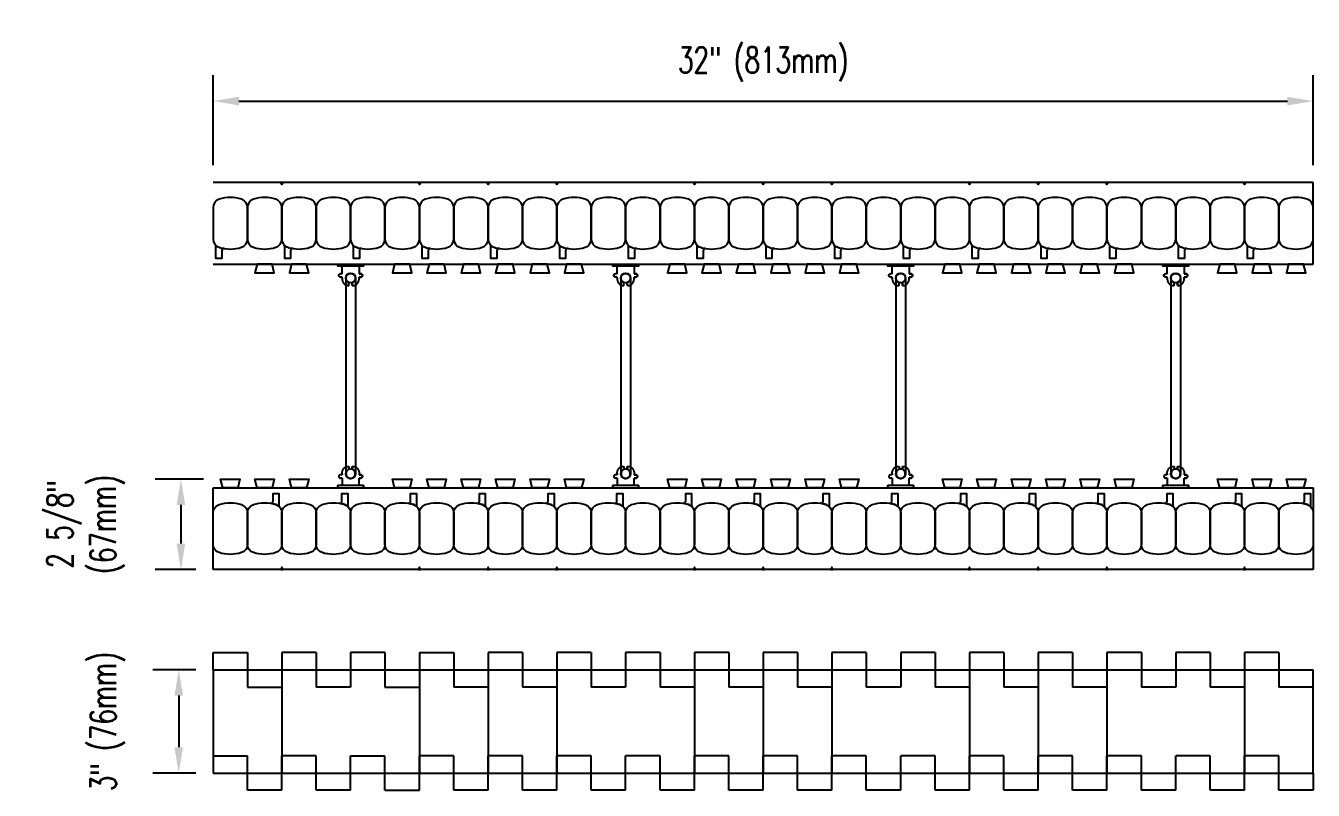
# Model space of a CAD drawing. Header units: inches. Extents: x 136.7 to 174.1, y 369.8 to 430.6.
# Drawn here: x 136.69 to 174.13, y 408.41 to 430.63 of the extents above; entities that cross this region are included whole.
import ezdxf

# ---------------------------------------------------------------- set-up
doc = ezdxf.new("R2010")
doc.units = ezdxf.units.IN
doc.header["$MEASUREMENT"] = 0
for name, color, linetype in [('line25', 2, 'Continuous'), ('LINE50', 5, 'Continuous'), ('LINE9', 9, 'Continuous'), ('TEXT', 4, 'Continuous')]:
    doc.layers.add(name, color=color, linetype=linetype)
doc.styles.add('DIM', font='romans.shx', dxfattribs={"width": 0.7})
doc.dimstyles.new('ext_8', dxfattribs={"dimscale": 8, "dimtxt": 0.09375, "dimasz": 0.09375, "dimexe": 0.09375, "dimexo": 0.0625, "dimgap": 0.0625, "dimtad": 1, "dimdec": 1, "dimzin": 3, "dimdsep": 46, "dimlunit": 4, "dimtxsty": 'DIM', "dimcen": 0.09, "dimdle": 0.09375, "dimclrt": 4, "dimadec": 0, "dimazin": 0, "dimtfac": 1, "dimtdec": 1, "dimtmove": 2, "dimatfit": 3, "dimfxl": 0, "dimfrac": 2, "dimtolj": 1, "dimtzin": 0, "dimarcsym": 0})

# ---------------------------------------------------------------- blocks, each defined once
blk = doc.blocks.new('*D17')
at = {"layer": 'Defpoints', "color": 0}
for p in [(142.135, 411.91), (141.136, 408.91), (142.135, 408.91)]:
    blk.add_point(p, dxfattribs=at)
at = {"layer": 'TEXT', "color": 0, "lineweight": -2}
for p, q in [((141.635, 411.91), (140.386, 411.91)), ((141.136, 411.16), (141.136, 409.66)), ((141.635, 408.91), (140.386, 408.91))]:
    blk.add_line(p, q, dxfattribs=at)
at = {"layer": 'TEXT', "color": 0}
for points in [[(141.011, 411.16), (141.261, 411.16), (141.136, 411.91)], [(141.011, 409.66), (141.261, 409.66), (141.136, 408.91)]]:
    blk.add_solid(points, dxfattribs=at)
at = {"layer": 'TEXT', "color": 4, "insert": (139.065, 410.41), "char_height": 0.75, "attachment_point": 5, "rotation": 90, "style": 'DIM'}
blk.add_mtext('\\A1;3" (76mm)', dxfattribs=at)
blk = doc.blocks.new('*D18')
at = {"layer": 'Defpoints', "color": 0}
for p in [(142.354, 417.453), (141.199, 414.828), (142.135, 414.828)]:
    blk.add_point(p, dxfattribs=at)
at = {"layer": 'TEXT', "color": 0, "lineweight": -2}
for p, q in [((141.854, 417.453), (140.449, 417.453)), ((141.199, 416.703), (141.199, 415.578)), ((141.635, 414.828), (140.449, 414.828))]:
    blk.add_line(p, q, dxfattribs=at)
at = {"layer": 'TEXT', "color": 0}
for points in [[(141.074, 416.703), (141.324, 416.703), (141.199, 417.453)], [(141.074, 415.578), (141.324, 415.578), (141.199, 414.828)]]:
    blk.add_solid(points, dxfattribs=at)
at = {"layer": 'TEXT', "color": 4, "insert": (138.431, 416.14), "char_height": 0.75, "attachment_point": 5, "rotation": 90, "style": 'DIM'}
blk.add_mtext('\\A1;2 5/8"\\P(67mm)', dxfattribs=at)
blk = doc.blocks.new('*D19')
at = {"layer": 'Defpoints', "color": 0}
for p in [(174.135, 428.442), (142.135, 426.078), (174.135, 426.078)]:
    blk.add_point(p, dxfattribs=at)
at = {"layer": 'TEXT', "color": 0, "lineweight": -2}
for p, q in [((142.135, 426.578), (142.135, 429.192)), ((174.135, 426.578), (174.135, 429.192)), ((142.885, 428.442), (173.385, 428.442))]:
    blk.add_line(p, q, dxfattribs=at)
at = {"layer": 'TEXT', "color": 0}
for points in [[(142.885, 428.567), (142.885, 428.317), (142.135, 428.442)], [(173.385, 428.567), (173.385, 428.317), (174.135, 428.442)]]:
    blk.add_solid(points, dxfattribs=at)
at = {"layer": 'TEXT', "color": 4, "insert": (158.135, 429.513), "char_height": 0.75, "attachment_point": 5, "style": 'DIM'}
blk.add_mtext('\\A1;32" (813mm)', dxfattribs=at)
blk = doc.blocks.new('Connector')
blk.add_point((0.271, 0))
at = {"layer": 'LINE9'}
for p, q in [((0, 0.375), (0, -0.375)), ((0.062, -0.375), (0.062, 0.375)), ((0.281, 0.25), (0.062, 0.25))]:
    blk.add_line(p, q, dxfattribs=at)
for points, weights in [([(0.007, 0.375), (0.004, 0.375), (0, 0.375)], [1, 0.972587069138, 0.950305488115]), ([(0.327, 0.343), (0.308, 0.343), (0.281, 0.317), (0.281, 0.297)], [1, 0.85355339, 0.85355339, 1]), ([(0.328, 0.343), (0.327, 0.343), (0.327, 0.343)], [1, 0.70710678, 1]), ([(0.375, 0.297), (0.375, 0.317), (0.348, 0.343), (0.329, 0.343)], [1, 0.85355339, 0.85355339, 1]), ([(0.406, 0.25), (0.546, 0.25), (0.619, 0.131)], [0.958404415409, 0.794674173519, 0.864651571113]), ([(0.619, 0.052), (0.612, 0.049), (0.604, 0.049)], [0.83615024178, 0.892081430621, 1]), ([(0.281, -0.297), (0.281, -0.317), (0.308, -0.343), (0.327, -0.343)], [1, 0.85355339, 0.85355339, 1]), ([(0.327, -0.343), (0.281, -0.343), (0.281, -0.297)], [1, 0.70710678, 1]), ([(0.329, -0.343), (0.348, -0.343), (0.375, -0.317), (0.375, -0.297)], [1, 0.85355339, 0.85355339, 1]), ([(0.375, -0.297), (0.375, -0.343), (0.329, -0.343)], [1, 0.70710678, 1]), ([(0.619, -0.131), (0.546, -0.25), (0.406, -0.25)], [0.864651574428, 0.794674169686, 0.958404415195]), ([(0.604, -0.049), (0.612, -0.049), (0.619, -0.052)], [1, 0.89208144177, 0.836150253337]), ([(0, -0.375), (0.004, -0.375), (0.007, -0.375)], [0.950305488115, 0.972587069138, 1])]:
    blk.add_rational_spline(points, weights, degree=2, dxfattribs=at)
for points, degree in [([(0, 0.375), (0.002, 0.375), (0.005, 0.375), (0.007, 0.375)], 3), ([(0.007, 0.375), (0.021, 0.375), (0.051, 0.375), (0.062, 0.375), (0.062, 0.375)], 3), ([(0.281, 0.25), (0.281, 0.297)], 1), ([(0.327, 0.343), (0.327, 0.343), (0.328, 0.343), (0.328, 0.343)], 3), ([(0.328, 0.343), (0.329, 0.343), (0.329, 0.343), (0.329, 0.343)], 3), ([(0.375, 0.25), (0.375, 0.297)], 1), ([(0.406, 0.25), (0.375, 0.25)], 1), ([(0.406, 0.25), (0.406, 0.25)], 1), ([(0.406, 0.25), (0.406, 0.25)], 1), ([(0.406, 0.25), (0.406, 0.25)], 1), ([(0.406, 0.25), (0.406, 0.25)], 1), ([(0.406, 0.25), (0.406, 0.25)], 1), ([(0.406, 0.25), (0.406, 0.25)], 1), ([(0.406, 0.25), (0.406, 0.25)], 1), ([(0.406, 0.25), (0.406, 0.25)], 1), ([(0.406, 0.25), (0.406, 0.25)], 1), ([(0.406, 0.25), (0.406, 0.25)], 1), ([(0.406, 0.25), (0.406, 0.25)], 1), ([(0.406, 0.25), (0.406, 0.25)], 1), ([(0.406, 0.25), (0.406, 0.25)], 1), ([(0.406, 0.25), (0.406, 0.25)], 1), ([(0.406, 0.25), (0.406, 0.25)], 1), ([(0.406, 0.25), (0.406, 0.25)], 1), ([(0.406, 0.25), (0.406, 0.25)], 1), ([(0.406, 0.25), (0.406, 0.25)], 1), ([(0.406, 0.25), (0.406, 0.25)], 1), ([(0.406, 0.25), (0.406, 0.25)], 1), ([(0.406, 0.25), (0.406, 0.25)], 1), ([(0.406, 0.25), (0.406, 0.25)], 1), ([(0.406, 0.25), (0.406, 0.25)], 1), ([(0.406, 0.25), (0.406, 0.25)], 1), ([(0.604, 0.049), (0.532, 0.049)], 1), ([(0.532, 0.049), (0.532, 0.049)], 1), ([(0.532, 0.049), (0.532, 0.049)], 1), ([(0.532, 0.049), (0.532, 0.049)], 1), ([(0.532, 0.049), (0.532, 0.049)], 1), ([(0.532, 0.049), (0.532, 0.049)], 1), ([(0.532, 0.049), (0.532, 0.049)], 1), ([(0.532, 0.049), (0.532, 0.049)], 1), ([(0.532, 0.049), (0.532, 0.049)], 1), ([(0.532, 0.049), (0.532, 0.049)], 1), ([(0.532, 0.049), (0.532, 0.049)], 1), ([(0.604, 0.049), (0.609, 0.049), (0.614, 0.05), (0.619, 0.052)], 3), ([(0.604, 0.049), (0.604, 0.049)], 1), ([(0.604, 0.049), (0.604, 0.049)], 1), ([(0.604, 0.049), (0.604, 0.049)], 1), ([(0.604, 0.049), (0.604, 0.049)], 1), ([(0.619, 0.131), (0.619, 0.052)], 1), ([(0.619, 0.131), (0.619, 0.131)], 1), ([(0.619, 0.131), (0.619, 0.131)], 1), ([(0.619, 0.131), (0.619, 0.131)], 1), ([(0.619, 0.131), (0.619, 0.131)], 1), ([(0.062, -0.25), (0.281, -0.25)], 1), ([(0.281, -0.297), (0.281, -0.25)], 1), ([(0.281, -0.25), (0.281, -0.297)], 1), ([(0.328, -0.343), (0.328, -0.343), (0.327, -0.343), (0.327, -0.343)], 3), ([(0.329, -0.343), (0.329, -0.343), (0.329, -0.343), (0.328, -0.343)], 3), ([(0.375, -0.25), (0.375, -0.297)], 1), ([(0.375, -0.297), (0.375, -0.25)], 1), ([(0.406, -0.25), (0.375, -0.25)], 1), ([(0.406, -0.25), (0.406, -0.25)], 1), ([(0.406, -0.25), (0.406, -0.25)], 1), ([(0.406, -0.25), (0.406, -0.25)], 1), ([(0.406, -0.25), (0.406, -0.25)], 1), ([(0.406, -0.25), (0.406, -0.25)], 1), ([(0.406, -0.25), (0.406, -0.25)], 1), ([(0.406, -0.25), (0.406, -0.25)], 1), ([(0.406, -0.25), (0.406, -0.25)], 1), ([(0.406, -0.25), (0.406, -0.25)], 1), ([(0.406, -0.25), (0.406, -0.25)], 1), ([(0.406, -0.25), (0.406, -0.25)], 1), ([(0.532, -0.049), (0.604, -0.049)], 1), ([(0.604, -0.049), (0.58, -0.049), (0.556, -0.049), (0.532, -0.049)], 3), ([(0.532, -0.049), (0.532, -0.049)], 1), ([(0.532, -0.049), (0.532, -0.049)], 1), ([(0.532, -0.049), (0.532, -0.049)], 1), ([(0.532, -0.049), (0.532, -0.049)], 1), ([(0.619, -0.052), (0.614, -0.05), (0.609, -0.049), (0.604, -0.049)], 3), ([(0.604, -0.049), (0.604, -0.049)], 1), ([(0.604, -0.049), (0.604, -0.049)], 1), ([(0.604, -0.049), (0.604, -0.049)], 1), ([(0.604, -0.049), (0.604, -0.049)], 1), ([(0.604, -0.049), (0.604, -0.049)], 1), ([(0.604, -0.049), (0.604, -0.049)], 1), ([(0.604, -0.049), (0.604, -0.049)], 1), ([(0.604, -0.049), (0.604, -0.049)], 1), ([(0.619, -0.052), (0.619, -0.131)], 1), ([(0.619, -0.131), (0.619, -0.131)], 1), ([(0.619, -0.131), (0.619, -0.131)], 1), ([(0.619, -0.131), (0.619, -0.131)], 1), ([(0.619, -0.131), (0.619, -0.131)], 1), ([(0.007, -0.375), (0.005, -0.375), (0.002, -0.375), (0, -0.375)], 3), ([(0.062, -0.375), (0.062, -0.375), (0.051, -0.375), (0.021, -0.375), (0.007, -0.375)], 3)]:
    blk.add_open_spline(points, degree=degree, dxfattribs=at)
for points, weights, knots in [([(0.062, 0.375), (0.062, 0.375), (0.046, 0.375), (0.03, 0.375), (0.007, 0.375)], [0.868718858569, 0.861102746415, 1, 0.861102734288, 0.868718859898], [0, 0, 0, 0.5, 0.5, 1, 1, 1]), ([(0.532, 0.049), (0.472, 0.203), (0.333, 0.113), (0.157, 0), (0.333, -0.113), (0.472, -0.203), (0.532, -0.049)], [0.899508922286, 0.599718215298, 1, 0.54226024, 1, 0.599718224335, 0.899508908749], [0, 0, 0, 0.318112, 0.318112, 0.681888, 0.681888, 1, 1, 1]), ([(0.007, -0.375), (0.03, -0.375), (0.046, -0.375), (0.062, -0.375), (0.062, -0.375)], [0.868718859319, 0.861102739573, 1, 0.861102742958, 0.868718858948], [0, 0, 0, 0.5, 0.5, 1, 1, 1])]:
    blk.add_rational_spline(points, weights, degree=2, knots=knots, dxfattribs=at)
blk = doc.blocks.new('WEB_CENTRE_TOP')
for p, q in [((-0.141, 5.688), (-0.141, 0)), ((0.141, 5.688), (0.141, 0))]:
    blk.add_line(p, q)
for centre in [(0, 5.688), (0, 0)]:
    blk.add_circle(centre, 0.141)

msp = doc.modelspace()

# ---------------------------------------------------------------- linework, layer by layer
at = {"layer": 'line25'}
for p, q in [((142.135, 423.703), (174.135, 423.703)), ((142.135, 417.203), (174.135, 417.203)), ((144.135, 411.91), (144.135, 408.91)), ((148.135, 411.91), (148.135, 408.91)), ((150.135, 411.91), (150.135, 408.91)), ((152.135, 411.91), (152.135, 408.91)), ((156.135, 411.91), (156.135, 408.91)), ((158.135, 411.91), (158.135, 408.91)), ((160.135, 411.91), (160.135, 408.91)), ((164.135, 411.91), (164.135, 408.91)), ((166.135, 411.91), (166.135, 408.91)), ((168.135, 411.91), (168.135, 408.91)), ((172.135, 411.91), (172.135, 408.91))]:
    msp.add_line(p, q, dxfattribs=at)
for points in [[(143.416, 423.703), (143.354, 423.453), (143.916, 423.453), (143.854, 423.703)], [(144.416, 423.703), (144.354, 423.453), (144.916, 423.453), (144.854, 423.703)], [(147.416, 423.703), (147.354, 423.453), (147.916, 423.453), (147.854, 423.703)], [(148.416, 423.703), (148.354, 423.453), (148.916, 423.453), (148.854, 423.703)], [(149.416, 423.703), (149.354, 423.453), (149.916, 423.453), (149.854, 423.703)], [(150.416, 423.703), (150.354, 423.453), (150.916, 423.453), (150.854, 423.703)], [(151.416, 423.703), (151.354, 423.453), (151.916, 423.453), (151.854, 423.703)], [(152.416, 423.703), (152.354, 423.453), (152.916, 423.453), (152.854, 423.703)], [(155.416, 423.703), (155.354, 423.453), (155.916, 423.453), (155.854, 423.703)], [(156.416, 423.703), (156.354, 423.453), (156.916, 423.453), (156.854, 423.703)], [(157.416, 423.703), (157.354, 423.453), (157.916, 423.453), (157.854, 423.703)], [(158.416, 423.703), (158.354, 423.453), (158.916, 423.453), (158.854, 423.703)], [(159.416, 423.703), (159.354, 423.453), (159.916, 423.453), (159.854, 423.703)], [(160.416, 423.703), (160.354, 423.453), (160.916, 423.453), (160.854, 423.703)], [(163.416, 423.703), (163.354, 423.453), (163.916, 423.453), (163.854, 423.703)], [(164.416, 423.703), (164.354, 423.453), (164.916, 423.453), (164.854, 423.703)], [(165.416, 423.703), (165.354, 423.453), (165.916, 423.453), (165.854, 423.703)], [(166.416, 423.703), (166.354, 423.453), (166.916, 423.453), (166.854, 423.703)], [(167.416, 423.703), (167.354, 423.453), (167.916, 423.453), (167.854, 423.703)], [(168.416, 423.703), (168.354, 423.453), (168.916, 423.453), (168.854, 423.703)], [(171.416, 423.703), (171.354, 423.453), (171.916, 423.453), (171.854, 423.703)], [(172.416, 423.703), (172.354, 423.453), (172.916, 423.453), (172.854, 423.703)], [(173.416, 423.703), (173.354, 423.453), (173.916, 423.453), (173.854, 423.703)], [(142.416, 417.203), (142.354, 417.453), (142.916, 417.453), (142.854, 417.203)], [(143.416, 417.203), (143.354, 417.453), (143.916, 417.453), (143.854, 417.203)], [(144.416, 417.203), (144.354, 417.453), (144.916, 417.453), (144.854, 417.203)], [(147.416, 417.203), (147.354, 417.453), (147.916, 417.453), (147.854, 417.203)], [(148.416, 417.203), (148.354, 417.453), (148.916, 417.453), (148.854, 417.203)], [(149.416, 417.203), (149.354, 417.453), (149.916, 417.453), (149.854, 417.203)], [(150.416, 417.203), (150.354, 417.453), (150.916, 417.453), (150.854, 417.203)], [(151.416, 417.203), (151.354, 417.453), (151.916, 417.453), (151.854, 417.203)], [(152.416, 417.203), (152.354, 417.453), (152.916, 417.453), (152.854, 417.203)], [(155.416, 417.203), (155.354, 417.453), (155.916, 417.453), (155.854, 417.203)], [(156.416, 417.203), (156.354, 417.453), (156.916, 417.453), (156.854, 417.203)], [(157.416, 417.203), (157.354, 417.453), (157.916, 417.453), (157.854, 417.203)], [(158.416, 417.203), (158.354, 417.453), (158.916, 417.453), (158.854, 417.203)], [(159.416, 417.203), (159.354, 417.453), (159.916, 417.453), (159.854, 417.203)], [(160.416, 417.203), (160.354, 417.453), (160.916, 417.453), (160.854, 417.203)], [(163.416, 417.203), (163.354, 417.453), (163.916, 417.453), (163.854, 417.203)], [(164.416, 417.203), (164.354, 417.453), (164.916, 417.453), (164.854, 417.203)], [(165.416, 417.203), (165.354, 417.453), (165.916, 417.453), (165.854, 417.203)], [(166.416, 417.203), (166.354, 417.453), (166.916, 417.453), (166.854, 417.203)], [(167.416, 417.203), (167.354, 417.453), (167.916, 417.453), (167.854, 417.203)], [(168.416, 417.203), (168.354, 417.453), (168.916, 417.453), (168.854, 417.203)], [(171.416, 417.203), (171.354, 417.453), (171.916, 417.453), (171.854, 417.203)], [(172.416, 417.203), (172.354, 417.453), (172.916, 417.453), (172.854, 417.203)], [(173.416, 417.203), (173.354, 417.453), (173.916, 417.453), (173.854, 417.203)]]:
    msp.add_lwpolyline(points, close=True, dxfattribs=at)
at = {"layer": 'LINE50'}
for p, q in [((174.135, 426.078), (142.135, 426.078)), ((174.135, 423.703), (174.135, 426.078)), ((142.135, 414.828), (142.135, 417.203)), ((174.135, 417.203), (174.135, 414.828)), ((174.135, 414.828), (142.135, 414.828)), ((142.135, 411.91), (142.135, 408.91)), ((142.135, 411.91), (174.135, 411.91)), ((174.135, 408.91), (174.135, 411.91)), ((142.135, 408.91), (174.135, 408.91))]:
    msp.add_line(p, q, dxfattribs=at)
at = {"layer": 'LINE9'}
for p, q in [((142.135, 411.91), (142.135, 412.41)), ((142.135, 412.41), (143.135, 412.41)), ((143.135, 412.41), (143.135, 411.41)), ((145.135, 412.41), (144.135, 412.41)), ((144.135, 412.41), (144.135, 411.41)), ((145.135, 412.41), (145.135, 411.41)), ((147.135, 412.41), (146.135, 412.41)), ((146.135, 412.41), (146.135, 411.41)), ((147.135, 412.41), (147.135, 411.41)), ((148.135, 412.41), (149.135, 412.41)), ((148.135, 412.41), (148.135, 411.41)), ((149.135, 412.41), (149.135, 411.41)), ((151.135, 412.41), (150.135, 412.41)), ((150.135, 412.41), (150.135, 411.41)), ((151.135, 412.41), (151.135, 411.41)), ((152.135, 412.41), (152.135, 411.41)), ((153.135, 412.41), (152.135, 412.41)), ((153.135, 412.41), (153.135, 411.41)), ((155.135, 412.41), (154.135, 412.41)), ((154.135, 412.41), (154.135, 411.41)), ((155.135, 412.41), (155.135, 411.41)), ((156.135, 412.41), (156.135, 411.41)), ((157.135, 412.41), (156.135, 412.41)), ((157.135, 412.41), (157.135, 411.41)), ((159.135, 412.41), (158.135, 412.41)), ((158.135, 412.41), (158.135, 411.41)), ((159.135, 412.41), (159.135, 411.41)), ((160.135, 412.41), (160.135, 411.41)), ((161.135, 412.41), (160.135, 412.41)), ((161.135, 412.41), (161.135, 411.41)), ((163.135, 412.41), (162.135, 412.41)), ((162.135, 412.41), (162.135, 411.41)), ((163.135, 412.41), (163.135, 411.41)), ((165.135, 412.41), (164.135, 412.41)), ((164.135, 412.41), (164.135, 411.41)), ((165.135, 412.41), (165.135, 411.41)), ((167.135, 412.41), (166.135, 412.41)), ((166.135, 412.41), (166.135, 411.41)), ((167.135, 412.41), (167.135, 411.41)), ((169.135, 412.41), (168.135, 412.41)), ((168.135, 412.41), (168.135, 411.41)), ((169.135, 412.41), (169.135, 411.41)), ((170.135, 412.41), (170.135, 411.41)), ((171.135, 412.41), (170.135, 412.41)), ((171.135, 412.41), (171.135, 411.41)), ((173.135, 412.41), (172.135, 412.41)), ((172.135, 412.41), (172.135, 411.41)), ((173.135, 412.41), (173.135, 411.41)), ((143.135, 411.41), (144.135, 411.41)), ((146.135, 411.41), (145.135, 411.41)), ((147.135, 411.41), (148.135, 411.41)), ((150.135, 411.41), (149.135, 411.41)), ((152.135, 411.41), (151.135, 411.41)), ((154.135, 411.41), (153.135, 411.41)), ((156.135, 411.41), (155.135, 411.41)), ((158.135, 411.41), (157.135, 411.41)), ((160.135, 411.41), (159.135, 411.41)), ((162.135, 411.41), (161.135, 411.41)), ((164.135, 411.41), (163.135, 411.41)), ((166.135, 411.41), (165.135, 411.41)), ((168.135, 411.41), (167.135, 411.41)), ((170.135, 411.41), (169.135, 411.41)), ((172.135, 411.41), (171.135, 411.41)), ((174.135, 411.41), (173.135, 411.41)), ((142.135, 409.41), (143.135, 409.41)), ((143.135, 408.41), (143.135, 409.41)), ((144.135, 408.41), (144.135, 409.41)), ((145.135, 409.41), (144.135, 409.41)), ((145.135, 408.41), (145.135, 409.41)), ((146.135, 409.41), (147.135, 409.41)), ((146.135, 408.41), (146.135, 409.41)), ((147.135, 408.41), (147.135, 409.41)), ((149.135, 409.41), (148.135, 409.41)), ((148.135, 408.41), (148.135, 409.41)), ((149.135, 408.41), (149.135, 409.41)), ((151.135, 409.41), (150.135, 409.41)), ((150.135, 408.41), (150.135, 409.41)), ((151.135, 408.41), (151.135, 409.41)), ((152.135, 408.41), (152.135, 409.41)), ((153.135, 409.41), (152.135, 409.41)), ((153.135, 408.41), (153.135, 409.41)), ((154.135, 408.41), (154.135, 409.41)), ((155.135, 409.41), (154.135, 409.41)), ((155.135, 408.41), (155.135, 409.41)), ((156.135, 408.41), (156.135, 409.41)), ((157.135, 409.41), (156.135, 409.41)), ((157.135, 408.41), (157.135, 409.41)), ((158.135, 408.41), (158.135, 409.41)), ((159.135, 409.41), (158.135, 409.41)), ((159.135, 408.41), (159.135, 409.41)), ((160.135, 408.41), (160.135, 409.41)), ((161.135, 409.41), (160.135, 409.41)), ((161.135, 408.41), (161.135, 409.41)), ((163.135, 409.41), (162.135, 409.41)), ((162.135, 408.41), (162.135, 409.41)), ((163.135, 408.41), (163.135, 409.41)), ((165.135, 409.41), (164.135, 409.41)), ((164.135, 408.41), (164.135, 409.41)), ((165.135, 408.41), (165.135, 409.41)), ((167.135, 409.41), (166.135, 409.41)), ((166.135, 408.41), (166.135, 409.41)), ((167.135, 408.41), (167.135, 409.41)), ((168.135, 408.41), (168.135, 409.41)), ((169.135, 409.41), (168.135, 409.41)), ((169.135, 408.41), (169.135, 409.41)), ((170.135, 408.41), (170.135, 409.41)), ((171.135, 409.41), (170.135, 409.41)), ((171.135, 408.41), (171.135, 409.41)), ((172.135, 408.41), (172.135, 409.41)), ((173.135, 409.41), (172.135, 409.41)), ((173.135, 408.41), (173.135, 409.41)), ((174.135, 408.91), (174.135, 408.41)), ((144.135, 408.41), (143.135, 408.41)), ((146.135, 408.41), (145.135, 408.41)), ((147.135, 408.41), (148.135, 408.41)), ((150.135, 408.41), (149.135, 408.41)), ((152.135, 408.41), (151.135, 408.41)), ((154.135, 408.41), (153.135, 408.41)), ((156.135, 408.41), (155.135, 408.41)), ((158.135, 408.41), (157.135, 408.41)), ((160.135, 408.41), (159.135, 408.41)), ((162.135, 408.41), (161.135, 408.41)), ((164.135, 408.41), (163.135, 408.41)), ((166.135, 408.41), (165.135, 408.41)), ((168.135, 408.41), (167.135, 408.41)), ((170.135, 408.41), (169.135, 408.41)), ((172.135, 408.41), (171.135, 408.41)), ((174.135, 408.41), (173.135, 408.41))]:
    msp.add_line(p, q, dxfattribs=at)
for points in [[(144.166, 426.078), (144.135, 426.014), (144.104, 426.078)], [(148.166, 426.078), (148.135, 426.014), (148.104, 426.078)], [(150.166, 426.078), (150.135, 426.014), (150.104, 426.078)], [(152.166, 426.078), (152.135, 426.014), (152.104, 426.078)], [(156.166, 426.078), (156.135, 426.014), (156.104, 426.078)], [(158.166, 426.078), (158.135, 426.014), (158.104, 426.078)], [(160.166, 426.078), (160.135, 426.014), (160.104, 426.078)], [(164.166, 426.078), (164.135, 426.014), (164.104, 426.078)], [(166.166, 426.078), (166.135, 426.014), (166.104, 426.078)], [(168.166, 426.078), (168.135, 426.014), (168.104, 426.078)], [(172.166, 426.078), (172.135, 426.014), (172.104, 426.078)], [(144.166, 414.828), (144.135, 414.892), (144.104, 414.828)], [(148.166, 414.828), (148.135, 414.892), (148.104, 414.828)], [(150.166, 414.828), (150.135, 414.892), (150.104, 414.828)], [(152.166, 414.828), (152.135, 414.892), (152.104, 414.828)], [(156.166, 414.828), (156.135, 414.892), (156.104, 414.828)], [(158.166, 414.828), (158.135, 414.892), (158.104, 414.828)], [(160.166, 414.828), (160.135, 414.892), (160.104, 414.828)], [(164.166, 414.828), (164.135, 414.892), (164.104, 414.828)], [(166.166, 414.828), (166.135, 414.892), (166.104, 414.828)], [(168.166, 414.828), (168.135, 414.892), (168.104, 414.828)], [(172.166, 414.828), (172.135, 414.892), (172.104, 414.828)]]:
    msp.add_lwpolyline(points, close=True, dxfattribs=at)
for points in [[(142.308, 424.192, 0.157671), (142.962, 424.192, 0.325305), (143.135, 424.43), (143.135, 425.351, 0.325305), (142.962, 425.589, 0.157671), (142.308, 425.589, 0.325305), (142.135, 425.351), (142.135, 424.43, 0.325305)], [(143.308, 424.192, 0.157671), (143.962, 424.192, 0.325305), (144.135, 424.43), (144.135, 425.351, 0.325305), (143.962, 425.589, 0.157671), (143.308, 425.589, 0.325305), (143.135, 425.351), (143.135, 424.43, 0.325305)], [(144.308, 424.192, 0.157671), (144.962, 424.192, 0.325305), (145.135, 424.43), (145.135, 425.351, 0.325305), (144.962, 425.589, 0.157671), (144.308, 425.589, 0.325305), (144.135, 425.351), (144.135, 424.43, 0.325305)], [(145.308, 424.192, 0.157671), (145.962, 424.192, 0.325305), (146.135, 424.43), (146.135, 425.351, 0.325305), (145.962, 425.589, 0.157671), (145.308, 425.589, 0.325305), (145.135, 425.351), (145.135, 424.43, 0.325305)], [(146.308, 424.192, 0.157671), (146.962, 424.192, 0.325305), (147.135, 424.43), (147.135, 425.351, 0.325305), (146.962, 425.589, 0.157671), (146.308, 425.589, 0.325305), (146.135, 425.351), (146.135, 424.43, 0.325305)], [(147.308, 424.192, 0.157671), (147.962, 424.192, 0.325305), (148.135, 424.43), (148.135, 425.351, 0.325305), (147.962, 425.589, 0.157671), (147.308, 425.589, 0.325305), (147.135, 425.351), (147.135, 424.43, 0.325305)], [(148.308, 424.192, 0.157671), (148.962, 424.192, 0.325305), (149.135, 424.43), (149.135, 425.351, 0.325305), (148.962, 425.589, 0.157671), (148.308, 425.589, 0.325305), (148.135, 425.351), (148.135, 424.43, 0.325305)], [(149.308, 424.192, 0.157671), (149.962, 424.192, 0.325305), (150.135, 424.43), (150.135, 425.351, 0.325305), (149.962, 425.589, 0.157671), (149.308, 425.589, 0.325305), (149.135, 425.351), (149.135, 424.43, 0.325305)], [(150.308, 424.192, 0.157671), (150.962, 424.192, 0.325305), (151.135, 424.43), (151.135, 425.351, 0.325305), (150.962, 425.589, 0.157671), (150.308, 425.589, 0.325305), (150.135, 425.351), (150.135, 424.43, 0.325305)], [(151.308, 424.192, 0.157671), (151.962, 424.192, 0.325305), (152.135, 424.43), (152.135, 425.351, 0.325305), (151.962, 425.589, 0.157671), (151.308, 425.589, 0.325305), (151.135, 425.351), (151.135, 424.43, 0.325305)], [(152.308, 424.192, 0.157671), (152.962, 424.192, 0.325305), (153.135, 424.43), (153.135, 425.351, 0.325305), (152.962, 425.589, 0.157671), (152.308, 425.589, 0.325305), (152.135, 425.351), (152.135, 424.43, 0.325305)], [(153.308, 424.192, 0.157671), (153.962, 424.192, 0.325305), (154.135, 424.43), (154.135, 425.351, 0.325305), (153.962, 425.589, 0.157671), (153.308, 425.589, 0.325305), (153.135, 425.351), (153.135, 424.43, 0.325305)], [(154.308, 424.192, 0.157671), (154.962, 424.192, 0.325305), (155.135, 424.43), (155.135, 425.351, 0.325305), (154.962, 425.589, 0.157671), (154.308, 425.589, 0.325305), (154.135, 425.351), (154.135, 424.43, 0.325305)], [(155.308, 424.192, 0.157671), (155.962, 424.192, 0.325305), (156.135, 424.43), (156.135, 425.351, 0.325305), (155.962, 425.589, 0.157671), (155.308, 425.589, 0.325305), (155.135, 425.351), (155.135, 424.43, 0.325305)], [(156.308, 424.192, 0.157671), (156.962, 424.192, 0.325305), (157.135, 424.43), (157.135, 425.351, 0.325305), (156.962, 425.589, 0.157671), (156.308, 425.589, 0.325305), (156.135, 425.351), (156.135, 424.43, 0.325305)], [(157.308, 424.192, 0.157671), (157.962, 424.192, 0.325305), (158.135, 424.43), (158.135, 425.351, 0.325305), (157.962, 425.589, 0.157671), (157.308, 425.589, 0.325305), (157.135, 425.351), (157.135, 424.43, 0.325305)], [(158.308, 424.192, 0.157671), (158.962, 424.192, 0.325305), (159.135, 424.43), (159.135, 425.351, 0.325305), (158.962, 425.589, 0.157671), (158.308, 425.589, 0.325305), (158.135, 425.351), (158.135, 424.43, 0.325305)], [(159.308, 424.192, 0.157671), (159.962, 424.192, 0.325305), (160.135, 424.43), (160.135, 425.351, 0.325305), (159.962, 425.589, 0.157671), (159.308, 425.589, 0.325305), (159.135, 425.351), (159.135, 424.43, 0.325305)], [(160.308, 424.192, 0.157671), (160.962, 424.192, 0.325305), (161.135, 424.43), (161.135, 425.351, 0.325305), (160.962, 425.589, 0.157671), (160.308, 425.589, 0.325305), (160.135, 425.351), (160.135, 424.43, 0.325305)], [(161.308, 424.192, 0.157671), (161.962, 424.192, 0.325305), (162.135, 424.43), (162.135, 425.351, 0.325305), (161.962, 425.589, 0.157671), (161.308, 425.589, 0.325305), (161.135, 425.351), (161.135, 424.43, 0.325305)], [(162.308, 424.192, 0.157671), (162.962, 424.192, 0.325305), (163.135, 424.43), (163.135, 425.351, 0.325305), (162.962, 425.589, 0.157671), (162.308, 425.589, 0.325305), (162.135, 425.351), (162.135, 424.43, 0.325305)], [(163.308, 424.192, 0.157671), (163.962, 424.192, 0.325305), (164.135, 424.43), (164.135, 425.351, 0.325305), (163.962, 425.589, 0.157671), (163.308, 425.589, 0.325305), (163.135, 425.351), (163.135, 424.43, 0.325305)], [(164.308, 424.192, 0.157671), (164.962, 424.192, 0.325305), (165.135, 424.43), (165.135, 425.351, 0.325305), (164.962, 425.589, 0.157671), (164.308, 425.589, 0.325305), (164.135, 425.351), (164.135, 424.43, 0.325305)], [(165.308, 424.192, 0.157671), (165.962, 424.192, 0.325305), (166.135, 424.43), (166.135, 425.351, 0.325305), (165.962, 425.589, 0.157671), (165.308, 425.589, 0.325305), (165.135, 425.351), (165.135, 424.43, 0.325305)], [(166.308, 424.192, 0.157671), (166.962, 424.192, 0.325305), (167.135, 424.43), (167.135, 425.351, 0.325305), (166.962, 425.589, 0.157671), (166.308, 425.589, 0.325305), (166.135, 425.351), (166.135, 424.43, 0.325305)], [(167.308, 424.192, 0.157671), (167.962, 424.192, 0.325305), (168.135, 424.43), (168.135, 425.351, 0.325305), (167.962, 425.589, 0.157671), (167.308, 425.589, 0.325305), (167.135, 425.351), (167.135, 424.43, 0.325305)], [(168.308, 424.192, 0.157671), (168.962, 424.192, 0.325305), (169.135, 424.43), (169.135, 425.351, 0.325305), (168.962, 425.589, 0.157671), (168.308, 425.589, 0.325305), (168.135, 425.351), (168.135, 424.43, 0.325305)], [(169.308, 424.192, 0.157671), (169.962, 424.192, 0.325305), (170.135, 424.43), (170.135, 425.351, 0.325305), (169.962, 425.589, 0.157671), (169.308, 425.589, 0.325305), (169.135, 425.351), (169.135, 424.43, 0.325305)], [(170.308, 424.192, 0.157671), (170.962, 424.192, 0.325305), (171.135, 424.43), (171.135, 425.351, 0.325305), (170.962, 425.589, 0.157671), (170.308, 425.589, 0.325305), (170.135, 425.351), (170.135, 424.43, 0.325305)], [(171.308, 424.192, 0.157671), (171.962, 424.192, 0.325305), (172.135, 424.43), (172.135, 425.351, 0.325305), (171.962, 425.589, 0.157671), (171.308, 425.589, 0.325305), (171.135, 425.351), (171.135, 424.43, 0.325305)], [(172.308, 424.192, 0.157671), (172.962, 424.192, 0.325305), (173.135, 424.43), (173.135, 425.351, 0.325305), (172.962, 425.589, 0.157671), (172.308, 425.589, 0.325305), (172.135, 425.351), (172.135, 424.43, 0.325305)], [(173.308, 424.192, 0.157671), (173.962, 424.192, 0.325305), (174.135, 424.43), (174.135, 425.351, 0.325305), (173.962, 425.589, 0.157671), (173.308, 425.589, 0.325305), (173.135, 425.351), (173.135, 424.43, 0.325305)], [(142.308, 424.192, 0.037267), (142.462, 424.155, 0.463036), (142.389, 424.093), (142.389, 423.871), (142.218, 423.871), (142.218, 424.218, 0.189002), (142.201, 424.26, 0.128407)], [(144.308, 424.192, 0.037267), (144.462, 424.155, 0.463036), (144.389, 424.093), (144.389, 423.871), (144.218, 423.871), (144.218, 424.218, 0.189002), (144.201, 424.26, 0.128407)], [(146.308, 424.192, 0.037267), (146.462, 424.155, 0.463036), (146.389, 424.093), (146.389, 423.871), (146.218, 423.871), (146.218, 424.218, 0.189002), (146.201, 424.26, 0.128407)], [(148.308, 424.192, 0.037267), (148.462, 424.155, 0.463036), (148.389, 424.093), (148.389, 423.871), (148.218, 423.871), (148.218, 424.218, 0.189002), (148.201, 424.26, 0.128407)], [(150.308, 424.192, 0.037267), (150.462, 424.155, 0.463036), (150.389, 424.093), (150.389, 423.871), (150.218, 423.871), (150.218, 424.218, 0.189002), (150.201, 424.26, 0.128407)], [(152.308, 424.192, 0.037267), (152.462, 424.155, 0.463036), (152.389, 424.093), (152.389, 423.871), (152.218, 423.871), (152.218, 424.218, 0.189002), (152.201, 424.26, 0.128407)], [(154.308, 424.192, 0.037267), (154.462, 424.155, 0.463036), (154.389, 424.093), (154.389, 423.871), (154.218, 423.871), (154.218, 424.218, 0.189002), (154.201, 424.26, 0.128407)], [(156.308, 424.192, 0.037267), (156.462, 424.155, 0.463036), (156.389, 424.093), (156.389, 423.871), (156.218, 423.871), (156.218, 424.218, 0.189002), (156.201, 424.26, 0.128407)], [(158.308, 424.192, 0.037267), (158.462, 424.155, 0.463036), (158.389, 424.093), (158.389, 423.871), (158.218, 423.871), (158.218, 424.218, 0.189002), (158.201, 424.26, 0.128407)], [(160.308, 424.192, 0.037267), (160.462, 424.155, 0.463036), (160.389, 424.093), (160.389, 423.871), (160.218, 423.871), (160.218, 424.218, 0.189002), (160.201, 424.26, 0.128407)], [(162.308, 424.192, 0.037267), (162.462, 424.155, 0.463036), (162.389, 424.093), (162.389, 423.871), (162.218, 423.871), (162.218, 424.218, 0.189002), (162.201, 424.26, 0.128407)], [(164.308, 424.192, 0.037267), (164.462, 424.155, 0.463036), (164.389, 424.093), (164.389, 423.871), (164.218, 423.871), (164.218, 424.218, 0.189002), (164.201, 424.26, 0.128407)], [(166.308, 424.192, 0.037267), (166.462, 424.155, 0.463036), (166.389, 424.093), (166.389, 423.871), (166.218, 423.871), (166.218, 424.218, 0.189002), (166.201, 424.26, 0.128407)], [(168.308, 424.192, 0.037267), (168.462, 424.155, 0.463036), (168.389, 424.093), (168.389, 423.871), (168.218, 423.871), (168.218, 424.218, 0.189002), (168.201, 424.26, 0.128407)], [(170.308, 424.192, 0.037267), (170.462, 424.155, 0.463036), (170.389, 424.093), (170.389, 423.871), (170.218, 423.871), (170.218, 424.218, 0.189002), (170.201, 424.26, 0.128407)], [(172.308, 424.192, 0.037267), (172.462, 424.155, 0.463036), (172.389, 424.093), (172.389, 423.871), (172.218, 423.871), (172.218, 424.218, 0.189002), (172.201, 424.26, 0.128407)], [(143.962, 416.714, 0.037267), (143.808, 416.751, 0.463036), (143.881, 416.813), (143.881, 417.035), (144.052, 417.035), (144.052, 416.688, 0.189002), (144.068, 416.646, 0.128407)], [(145.962, 416.714, 0.037267), (145.808, 416.751, 0.463036), (145.881, 416.813), (145.881, 417.035), (146.052, 417.035), (146.052, 416.688, 0.189002), (146.068, 416.646, 0.128407)], [(147.962, 416.714, 0.037267), (147.808, 416.751, 0.463036), (147.881, 416.813), (147.881, 417.035), (148.052, 417.035), (148.052, 416.688, 0.189002), (148.068, 416.646, 0.128407)], [(149.962, 416.714, 0.037267), (149.808, 416.751, 0.463036), (149.881, 416.813), (149.881, 417.035), (150.052, 417.035), (150.052, 416.688, 0.189002), (150.068, 416.646, 0.128407)], [(151.962, 416.714, 0.037267), (151.808, 416.751, 0.463036), (151.881, 416.813), (151.881, 417.035), (152.052, 417.035), (152.052, 416.688, 0.189002), (152.068, 416.646, 0.128407)], [(153.962, 416.714, 0.037267), (153.808, 416.751, 0.463036), (153.881, 416.813), (153.881, 417.035), (154.052, 417.035), (154.052, 416.688, 0.189002), (154.068, 416.646, 0.128407)], [(155.962, 416.714, 0.037267), (155.808, 416.751, 0.463036), (155.881, 416.813), (155.881, 417.035), (156.052, 417.035), (156.052, 416.688, 0.189002), (156.068, 416.646, 0.128407)], [(157.962, 416.714, 0.037267), (157.808, 416.751, 0.463036), (157.881, 416.813), (157.881, 417.035), (158.052, 417.035), (158.052, 416.688, 0.189002), (158.068, 416.646, 0.128407)], [(159.962, 416.714, 0.037267), (159.808, 416.751, 0.463036), (159.881, 416.813), (159.881, 417.035), (160.052, 417.035), (160.052, 416.688, 0.189002), (160.068, 416.646, 0.128407)], [(161.962, 416.714, 0.037267), (161.808, 416.751, 0.463036), (161.881, 416.813), (161.881, 417.035), (162.052, 417.035), (162.052, 416.688, 0.189002), (162.068, 416.646, 0.128407)], [(163.962, 416.714, 0.037267), (163.808, 416.751, 0.463036), (163.881, 416.813), (163.881, 417.035), (164.052, 417.035), (164.052, 416.688, 0.189002), (164.068, 416.646, 0.128407)], [(165.962, 416.714, 0.037267), (165.808, 416.751, 0.463036), (165.881, 416.813), (165.881, 417.035), (166.052, 417.035), (166.052, 416.688, 0.189002), (166.068, 416.646, 0.128407)], [(167.962, 416.714, 0.037267), (167.808, 416.751, 0.463036), (167.881, 416.813), (167.881, 417.035), (168.052, 417.035), (168.052, 416.688, 0.189002), (168.068, 416.646, 0.128407)], [(169.962, 416.714, 0.037267), (169.808, 416.751, 0.463036), (169.881, 416.813), (169.881, 417.035), (170.052, 417.035), (170.052, 416.688, 0.189002), (170.068, 416.646, 0.128407)], [(171.962, 416.714, 0.037267), (171.808, 416.751, 0.463036), (171.881, 416.813), (171.881, 417.035), (172.052, 417.035), (172.052, 416.688, 0.189002), (172.068, 416.646, 0.128407)], [(173.962, 416.714, 0.037267), (173.808, 416.751, 0.463036), (173.881, 416.813), (173.881, 417.035), (174.052, 417.035), (174.052, 416.688, 0.189002), (174.068, 416.646, 0.128407)], [(142.308, 416.714, -0.157671), (142.962, 416.714, -0.325305), (143.135, 416.476), (143.135, 415.555, -0.325305), (142.962, 415.317, -0.157671), (142.308, 415.317, -0.325305), (142.135, 415.555), (142.135, 416.476, -0.325305)], [(143.308, 416.714, -0.157671), (143.962, 416.714, -0.325305), (144.135, 416.476), (144.135, 415.555, -0.325305), (143.962, 415.317, -0.157671), (143.308, 415.317, -0.325305), (143.135, 415.555), (143.135, 416.476, -0.325305)], [(144.308, 416.714, -0.157671), (144.962, 416.714, -0.325305), (145.135, 416.476), (145.135, 415.555, -0.325305), (144.962, 415.317, -0.157671), (144.308, 415.317, -0.325305), (144.135, 415.555), (144.135, 416.476, -0.325305)], [(145.308, 416.714, -0.157671), (145.962, 416.714, -0.325305), (146.135, 416.476), (146.135, 415.555, -0.325305), (145.962, 415.317, -0.157671), (145.308, 415.317, -0.325305), (145.135, 415.555), (145.135, 416.476, -0.325305)], [(146.308, 416.714, -0.157671), (146.962, 416.714, -0.325305), (147.135, 416.476), (147.135, 415.555, -0.325305), (146.962, 415.317, -0.157671), (146.308, 415.317, -0.325305), (146.135, 415.555), (146.135, 416.476, -0.325305)], [(147.308, 416.714, -0.157671), (147.962, 416.714, -0.325305), (148.135, 416.476), (148.135, 415.555, -0.325305), (147.962, 415.317, -0.157671), (147.308, 415.317, -0.325305), (147.135, 415.555), (147.135, 416.476, -0.325305)], [(148.308, 416.714, -0.157671), (148.962, 416.714, -0.325305), (149.135, 416.476), (149.135, 415.555, -0.325305), (148.962, 415.317, -0.157671), (148.308, 415.317, -0.325305), (148.135, 415.555), (148.135, 416.476, -0.325305)], [(149.308, 416.714, -0.157671), (149.962, 416.714, -0.325305), (150.135, 416.476), (150.135, 415.555, -0.325305), (149.962, 415.317, -0.157671), (149.308, 415.317, -0.325305), (149.135, 415.555), (149.135, 416.476, -0.325305)], [(150.308, 416.714, -0.157671), (150.962, 416.714, -0.325305), (151.135, 416.476), (151.135, 415.555, -0.325305), (150.962, 415.317, -0.157671), (150.308, 415.317, -0.325305), (150.135, 415.555), (150.135, 416.476, -0.325305)], [(151.308, 416.714, -0.157671), (151.962, 416.714, -0.325305), (152.135, 416.476), (152.135, 415.555, -0.325305), (151.962, 415.317, -0.157671), (151.308, 415.317, -0.325305), (151.135, 415.555), (151.135, 416.476, -0.325305)], [(152.308, 416.714, -0.157671), (152.962, 416.714, -0.325305), (153.135, 416.476), (153.135, 415.555, -0.325305), (152.962, 415.317, -0.157671), (152.308, 415.317, -0.325305), (152.135, 415.555), (152.135, 416.476, -0.325305)], [(153.308, 416.714, -0.157671), (153.962, 416.714, -0.325305), (154.135, 416.476), (154.135, 415.555, -0.325305), (153.962, 415.317, -0.157671), (153.308, 415.317, -0.325305), (153.135, 415.555), (153.135, 416.476, -0.325305)], [(154.308, 416.714, -0.157671), (154.962, 416.714, -0.325305), (155.135, 416.476), (155.135, 415.555, -0.325305), (154.962, 415.317, -0.157671), (154.308, 415.317, -0.325305), (154.135, 415.555), (154.135, 416.476, -0.325305)], [(155.308, 416.714, -0.157671), (155.962, 416.714, -0.325305), (156.135, 416.476), (156.135, 415.555, -0.325305), (155.962, 415.317, -0.157671), (155.308, 415.317, -0.325305), (155.135, 415.555), (155.135, 416.476, -0.325305)], [(156.308, 416.714, -0.157671), (156.962, 416.714, -0.325305), (157.135, 416.476), (157.135, 415.555, -0.325305), (156.962, 415.317, -0.157671), (156.308, 415.317, -0.325305), (156.135, 415.555), (156.135, 416.476, -0.325305)], [(157.308, 416.714, -0.157671), (157.962, 416.714, -0.325305), (158.135, 416.476), (158.135, 415.555, -0.325305), (157.962, 415.317, -0.157671), (157.308, 415.317, -0.325305), (157.135, 415.555), (157.135, 416.476, -0.325305)], [(158.308, 416.714, -0.157671), (158.962, 416.714, -0.325305), (159.135, 416.476), (159.135, 415.555, -0.325305), (158.962, 415.317, -0.157671), (158.308, 415.317, -0.325305), (158.135, 415.555), (158.135, 416.476, -0.325305)], [(159.308, 416.714, -0.157671), (159.962, 416.714, -0.325305), (160.135, 416.476), (160.135, 415.555, -0.325305), (159.962, 415.317, -0.157671), (159.308, 415.317, -0.325305), (159.135, 415.555), (159.135, 416.476, -0.325305)], [(160.308, 416.714, -0.157671), (160.962, 416.714, -0.325305), (161.135, 416.476), (161.135, 415.555, -0.325305), (160.962, 415.317, -0.157671), (160.308, 415.317, -0.325305), (160.135, 415.555), (160.135, 416.476, -0.325305)], [(161.308, 416.714, -0.157671), (161.962, 416.714, -0.325305), (162.135, 416.476), (162.135, 415.555, -0.325305), (161.962, 415.317, -0.157671), (161.308, 415.317, -0.325305), (161.135, 415.555), (161.135, 416.476, -0.325305)], [(162.308, 416.714, -0.157671), (162.962, 416.714, -0.325305), (163.135, 416.476), (163.135, 415.555, -0.325305), (162.962, 415.317, -0.157671), (162.308, 415.317, -0.325305), (162.135, 415.555), (162.135, 416.476, -0.325305)], [(163.308, 416.714, -0.157671), (163.962, 416.714, -0.325305), (164.135, 416.476), (164.135, 415.555, -0.325305), (163.962, 415.317, -0.157671), (163.308, 415.317, -0.325305), (163.135, 415.555), (163.135, 416.476, -0.325305)], [(164.308, 416.714, -0.157671), (164.962, 416.714, -0.325305), (165.135, 416.476), (165.135, 415.555, -0.325305), (164.962, 415.317, -0.157671), (164.308, 415.317, -0.325305), (164.135, 415.555), (164.135, 416.476, -0.325305)], [(165.308, 416.714, -0.157671), (165.962, 416.714, -0.325305), (166.135, 416.476), (166.135, 415.555, -0.325305), (165.962, 415.317, -0.157671), (165.308, 415.317, -0.325305), (165.135, 415.555), (165.135, 416.476, -0.325305)], [(166.308, 416.714, -0.157671), (166.962, 416.714, -0.325305), (167.135, 416.476), (167.135, 415.555, -0.325305), (166.962, 415.317, -0.157671), (166.308, 415.317, -0.325305), (166.135, 415.555), (166.135, 416.476, -0.325305)], [(167.308, 416.714, -0.157671), (167.962, 416.714, -0.325305), (168.135, 416.476), (168.135, 415.555, -0.325305), (167.962, 415.317, -0.157671), (167.308, 415.317, -0.325305), (167.135, 415.555), (167.135, 416.476, -0.325305)], [(168.308, 416.714, -0.157671), (168.962, 416.714, -0.325305), (169.135, 416.476), (169.135, 415.555, -0.325305), (168.962, 415.317, -0.157671), (168.308, 415.317, -0.325305), (168.135, 415.555), (168.135, 416.476, -0.325305)], [(169.308, 416.714, -0.157671), (169.962, 416.714, -0.325305), (170.135, 416.476), (170.135, 415.555, -0.325305), (169.962, 415.317, -0.157671), (169.308, 415.317, -0.325305), (169.135, 415.555), (169.135, 416.476, -0.325305)], [(170.308, 416.714, -0.157671), (170.962, 416.714, -0.325305), (171.135, 416.476), (171.135, 415.555, -0.325305), (170.962, 415.317, -0.157671), (170.308, 415.317, -0.325305), (170.135, 415.555), (170.135, 416.476, -0.325305)], [(171.308, 416.714, -0.157671), (171.962, 416.714, -0.325305), (172.135, 416.476), (172.135, 415.555, -0.325305), (171.962, 415.317, -0.157671), (171.308, 415.317, -0.325305), (171.135, 415.555), (171.135, 416.476, -0.325305)], [(172.308, 416.714, -0.157671), (172.962, 416.714, -0.325305), (173.135, 416.476), (173.135, 415.555, -0.325305), (172.962, 415.317, -0.157671), (172.308, 415.317, -0.325305), (172.135, 415.555), (172.135, 416.476, -0.325305)], [(173.308, 416.714, -0.157671), (173.962, 416.714, -0.325305), (174.135, 416.476), (174.135, 415.555, -0.325305), (173.962, 415.317, -0.157671), (173.308, 415.317, -0.325305), (173.135, 415.555), (173.135, 416.476, -0.325305)]]:
    msp.add_lwpolyline(points, format="xyb", close=True, dxfattribs=at)

# ---------------------------------------------------------------- block references
at = {"xscale": -1, "rotation": 90}
for p in [(146.135, 423.703), (146.135, 423.703), (154.135, 423.703), (154.135, 423.703), (162.135, 423.703), (162.135, 423.703), (170.135, 423.703), (170.135, 423.703)]:
    msp.add_blockref('Connector', p, dxfattribs=at)
at = {"rotation": 90}
for p in [(146.135, 417.203), (154.135, 417.203), (162.135, 417.203), (170.135, 417.203)]:
    msp.add_blockref('Connector', p, dxfattribs=at)
at = {"layer": 'LINE9'}
for p in [(146.135, 417.609), (154.135, 417.609), (162.135, 417.609), (170.135, 417.609)]:
    msp.add_blockref('WEB_CENTRE_TOP', p, dxfattribs=at)

# ---------------------------------------------------------------- dimensions: what is measured, and where the dimension line sits
at = {"layer": 'TEXT'}
dim = msp.add_linear_dim(base=(174.135, 428.442), p1=(142.135, 426.078), p2=(174.135, 426.078), text='32" (813mm)', dimstyle='ext_8', dxfattribs=at)
dim.commit()
dim.dimension.update_dxf_attribs({"geometry": '*D19', "text_midpoint": (158.135, 429.513)})
for base, p1, p2, text, picture, middle in [((141.199, 414.828), (142.354, 417.453), (142.135, 414.828), '2 5/8"\\P(67mm)', '*D18', (138.431, 416.14)), ((141.136, 408.91), (142.135, 411.91), (142.135, 408.91), '3" (76mm)', '*D17', (139.065, 410.41))]:
    dim = msp.add_linear_dim(base=base, p1=p1, p2=p2, angle=90, text=text, dimstyle='ext_8', dxfattribs=at)
    dim.commit()
    dim.dimension.update_dxf_attribs({"geometry": picture, "text_midpoint": middle})

doc.saveas('drawing.dxf')
